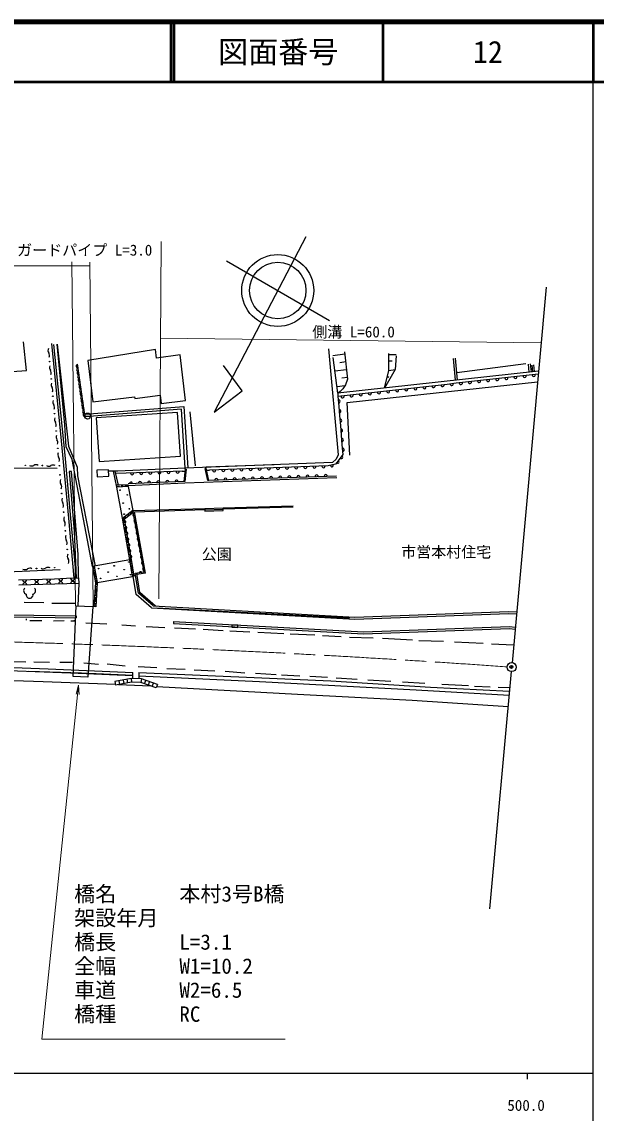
# Model space of a CAD drawing. Units: millimetres, scale not verified. Extents: x 40000 to 680000, y 20000 to 380000.
# Drawn here: x 483984 to 579500, y 198357 to 380000 of the extents above; entities that cross this region are included whole.
import ezdxf
from ezdxf.enums import TextEntityAlignment as Align

# ---------------------------------------------------------------- set-up
doc = ezdxf.new("R2010")
doc.units = ezdxf.units.MM
doc.header["$LTSCALE"] = 1000
doc.header["$PDMODE"] = 32
doc.header["$PDSIZE"] = 500
doc.linetypes.add('CHAIN', pattern=[18.5, 12, -1.5, 3.5, -1.5])
doc.linetypes.add('DASHED', pattern=[7.5, 6, -1.5])
for name, color, linetype, lineweight in [('M-BGD', 7, 'Continuous', 25), ('M-BGD-EXST', 7, 'Continuous', 25), ('M-BMK', 2, 'CHAIN', 13), ('M-BMK-SRVR', 3, 'Continuous', 25), ('M-STR-HTXT', 7, 'Continuous', 13), ('M-STR-STR1', 1, 'Continuous', 25), ('M-TTL', 2, 'Continuous', 140), ('M-TTL-BAND', 7, 'Continuous', 25), ('M-TTL-LINE', 7, 'Continuous', 50)]:
    doc.layers.add(name, color=color, linetype=linetype, lineweight=lineweight)
for name, color, linetype in [('M-BMK-HTXT', 7, 'Continuous'), ('M-OTRS', 6, 'Continuous'), ('M-TTL-TXT', 7, 'Continuous')]:
    doc.layers.add(name, color=color, linetype=linetype)
doc.styles.add('ＭＳ ゴシック', font='')
doc.styles.get('ＭＳ ゴシック').set_extended_font_data('MS Gothic')

# ---------------------------------------------------------------- blocks, each defined once
blk = doc.blocks.new('open_arrow')
at = {"color": 0, "linetype": 'Continuous', "lineweight": -2}
blk.add_lwpolyline([(7.5, 1.25), (0, 0), (7.5, -1.25)], dxfattribs=at)

msp = doc.modelspace()

# ---------------------------------------------------------------- linework, layer by layer
at = {"layer": 'M-BGD'}
for p, q in [((518038, 340205), (535153, 330292)), ((571175, 335832), (565505, 273339)), ((535010, 325574), (536597, 307924)), ((537706, 324694), (535711, 324417)), ((537851, 323399), (536868, 323262)), ((544996, 324648), (546231, 324648)), ((544996, 323570), (545584, 323577)), ((555701, 323985), (556041, 320335)), ((556449, 320380), (556085, 324005)), ((493343, 322415), (493260, 322995)), ((493426, 321835), (493343, 322415)), ((493509, 321256), (493426, 321835)), ((537996, 322103), (536058, 321833)), ((544996, 321971), (546092, 322115)), ((567831, 323055), (556330, 321567)), ((568378, 321707), (568224, 323017)), ((568510, 323065), (568675, 321740)), ((568988, 321775), (568835, 322875)), ((569081, 322890), (569216, 321801)), ((493591, 320676), (493509, 321256)), ((493674, 320096), (493591, 320676)), ((493757, 319516), (493674, 320096)), ((538141, 320808), (537186, 320675)), ((544764, 321012), (545029, 320881)), ((556238, 319833), (554725, 319664)), ((557752, 320003), (556238, 319833)), ((559266, 320172), (557752, 320003)), ((560779, 320342), (559266, 320172)), ((562293, 320511), (560779, 320342)), ((563807, 320681), (562293, 320511)), ((565321, 320850), (563807, 320681)), ((566834, 321020), (565321, 320850)), ((568348, 321189), (566834, 321020)), ((569862, 321359), (568348, 321189)), ((493840, 318936), (493757, 319516)), ((493923, 318356), (493840, 318936)), ((494006, 317776), (493923, 318356)), ((537686, 319429), (536405, 319250)), ((539587, 317968), (538073, 317799)), ((541101, 318138), (539587, 317968)), ((542615, 318307), (541101, 318138)), ((544128, 318477), (542615, 318307)), ((545642, 318646), (544128, 318477)), ((547156, 318816), (545642, 318646)), ((548670, 318986), (547156, 318816)), ((550183, 319155), (548670, 318986)), ((551697, 319325), (550183, 319155)), ((553211, 319494), (551697, 319325)), ((554725, 319664), (553211, 319494)), ((494088, 317196), (494006, 317776)), ((494171, 316616), (494088, 317196)), ((494254, 316036), (494171, 316616)), ((538073, 317799), (536560, 317629)), ((536560, 317629), (536694, 316021)), ((494337, 315456), (494254, 316036)), ((494420, 314877), (494337, 315456)), ((494420, 314877), (494507, 314263)), ((509869, 315001), (496340, 314090)), ((510359, 307727), (509869, 315001)), ((511904, 315096), (512801, 306110)), ((536694, 316021), (536828, 314412)), ((536828, 314412), (536962, 312803)), ((496340, 314090), (496829, 306816)), ((536962, 312803), (537096, 311194)), ((537096, 311194), (537230, 309586)), ((537230, 309586), (537364, 307977)), ((496829, 306816), (510359, 307727)), ((536768, 307174), (536172, 306370)), ((537364, 307977), (536768, 307174)), ((498409, 305439), (496450, 305366)), ((496450, 305366), (496490, 304296)), ((498449, 304369), (498409, 305439)), ((499799, 302568), (499221, 305203)), ((500037, 302880), (499527, 305210)), ((510656, 305212), (509140, 305156)), ((510656, 305212), (511129, 305229)), ((511163, 305542), (510939, 303484)), ((511312, 305525), (511090, 303491)), ((511163, 305540), (511156, 305746)), ((511163, 305542), (511312, 305525)), ((514625, 305684), (514479, 305652)), ((514929, 303635), (514479, 305652)), ((525958, 306275), (514621, 305869)), ((514628, 305673), (514621, 305869)), ((515082, 303634), (514625, 305684)), ((514697, 305361), (515204, 305379)), ((516720, 305435), (515204, 305379)), ((518236, 305491), (516720, 305435)), ((519752, 305547), (518236, 305491)), ((521268, 305603), (519752, 305547)), ((522784, 305659), (521268, 305603)), ((524300, 305715), (522784, 305659)), ((525816, 305771), (524300, 305715)), ((527332, 305827), (525816, 305771)), ((528848, 305883), (527332, 305827)), ((530365, 305939), (528848, 305883)), ((531881, 305995), (530365, 305939)), ((533397, 306051), (531881, 305995)), ((534913, 306107), (533397, 306051)), ((536172, 306370), (534913, 306107)), ((496490, 304296), (498449, 304369)), ((503076, 304932), (499616, 304804)), ((510939, 303484), (501651, 303079)), ((504592, 304988), (503076, 304932)), ((506108, 305044), (504592, 304988)), ((507624, 305100), (506108, 305044)), ((509140, 305156), (507624, 305100)), ((511090, 303491), (510939, 303484)), ((515082, 303634), (514929, 303635)), ((536333, 304396), (515082, 303634)), ((501657, 302964), (499734, 302865)), ((499768, 302709), (500220, 302734)), ((501673, 302664), (499799, 302568)), ((500729, 297399), (499799, 302568)), ((501133, 302784), (501665, 302814)), ((501673, 302664), (501657, 302964)), ((501673, 302664), (502480, 298371)), ((500786, 297065), (502507, 298391)), ((502027, 298211), (502449, 298536)), ((502427, 298651), (514431, 299026)), ((504301, 288414), (502507, 298391)), ((502698, 298459), (514437, 298826)), ((504533, 288252), (502698, 298459)), ((514431, 299026), (517462, 299121)), ((514431, 299026), (514445, 298576)), ((514438, 298776), (517469, 298871)), ((514445, 298576), (517476, 298672)), ((517462, 299121), (529095, 299452)), ((517476, 298672), (517462, 299121)), ((517467, 298921), (529101, 299252)), ((500820, 297280), (501303, 297652)), ((500934, 297090), (501016, 296617)), ((502227, 290496), (501055, 297272)), ((501221, 295435), (501139, 295908)), ((501221, 295435), (501302, 294962)), ((501507, 293780), (501425, 294253)), ((501507, 293780), (501589, 293307)), ((501793, 292125), (501711, 292598)), ((501793, 292125), (501875, 291652)), ((502080, 290470), (501998, 290943)), ((496030, 289382), (495734, 289330)), ((495734, 289330), (496217, 286634)), ((495882, 289356), (495951, 288971)), ((501932, 290445), (496030, 289382)), ((496030, 289382), (496513, 286687)), ((502228, 290493), (501932, 290445)), ((502380, 287697), (501932, 290445)), ((502080, 290469), (502144, 290076)), ((502676, 287745), (502228, 290493)), ((502304, 289095), (502240, 289487)), ((502304, 289095), (502368, 288702)), ((483446, 287130), (485442, 287192)), ((485442, 287192), (487437, 287253)), ((487437, 287253), (489433, 287315)), ((489433, 287315), (491428, 287377)), ((491428, 287377), (493423, 287438)), ((493423, 287438), (493451, 286539)), ((496123, 288008), (496054, 288393)), ((496123, 288008), (496192, 287623)), ((496365, 286660), (496296, 287045)), ((496513, 286687), (502380, 287697)), ((502676, 287745), (502380, 287697)), ((502528, 287721), (502464, 288113)), ((504301, 288414), (502850, 288153)), ((504533, 288252), (503132, 288000)), ((485469, 286292), (483474, 286231)), ((487465, 286354), (485469, 286292)), ((489460, 286415), (487465, 286354)), ((491456, 286477), (489460, 286415)), ((493451, 286539), (491456, 286477)), ((493451, 286539), (493272, 282775)), ((496213, 286705), (495972, 282658)), ((496513, 286687), (496217, 286634)), ((496279, 285279), (496254, 284874)), ((496513, 286687), (496272, 282645)), ((496279, 285279), (496303, 285684)), ((496363, 286696), (496339, 286291)), ((484392, 283389), (487635, 283345)), ((496194, 283862), (496170, 283458)), ((496194, 283862), (496218, 284267)), ((488980, 283240), (492876, 283255)), ((496122, 282651), (496134, 282850)), ((484780, 280436), (484786, 280636)), ((485298, 280383), (487334, 280363)), ((489226, 280315), (491032, 280354)), ((492108, 280325), (492972, 280287)), ((492762, 280230), (492767, 280430)), ((493002, 281143), (492997, 280793)), ((494644, 279979), (498140, 279816)), ((509230, 280195), (509211, 279845)), ((564896, 281531), (566240, 281447)), ((500622, 279625), (502913, 279448)), ((504677, 279365), (507755, 279212)), ((509375, 279150), (512883, 278965)), ((514135, 278904), (517448, 278719)), ((518576, 278637), (521889, 278453)), ((518929, 279605), (518916, 279245)), ((518916, 279245), (519915, 279208)), ((519928, 279568), (518929, 279605)), ((519915, 279208), (519928, 279568)), ((523253, 278401), (527541, 278186)), ((528607, 278135), (532710, 277970)), ((534013, 277878), (537069, 277704)), ((538505, 277591), (542403, 277458)), ((543993, 277406), (548957, 277140)), ((550014, 277047), (554127, 276893)), ((555932, 276811), (560712, 276576)), ((562117, 276493), (565773, 276299)), ((481932, 273532), (484655, 273481)), ((486004, 273494), (488589, 273406)), ((490316, 273418), (492384, 273431)), ((494288, 273305), (496709, 273116)), ((498159, 273153), (501147, 272838)), ((503324, 272711), (506459, 272555)), ((502183, 270695), (502233, 270093)), ((502465, 270688), (502470, 271676)), ((503437, 271706), (503421, 270665)), ((503873, 270655), (503762, 270057)), ((508083, 272391), (511133, 272250)), ((512638, 272161), (516085, 271985)), ((517792, 271906), (521063, 271650)), ((522867, 271570), (526265, 271363)), ((527175, 271315), (530239, 271172)), ((531882, 271076), (534835, 270932)), ((536255, 270820), (539749, 270581)), ((565369, 271846), (561787, 232370)), ((499472, 270177), (499585, 269588)), ((500057, 269678), (505382, 269477)), ((500293, 269723), (500180, 270312)), ((500992, 269856), (500879, 270446)), ((501630, 269978), (501518, 270567)), ((504411, 269825), (504614, 270389)), ((505032, 269602), (505234, 270167)), ((505682, 269369), (505884, 269934)), ((506552, 269695), (506350, 269130)), ((541505, 270501), (545334, 270246)), ((547313, 270166), (550999, 269943)), ((553824, 269751), (558276, 269512)), ((559281, 269416), (561898, 269336)), ((565123, 269136), (563214, 269208))]:
    msp.add_line(p, q, dxfattribs=at)
at = {"layer": 'M-BGD', "linetype": 'DASHED'}
msp.add_line((536550, 318167), (535559, 325546), dxfattribs=at)
at = {"layer": 'M-BGD'}
for points in [[(531208, 344207), (515950, 315023), (520611, 318559), (517550, 322797)], [(471901, 318080), (473348, 318179), (473547, 315436), (479631, 315783), (479105, 321555), (484768, 321955), (484286, 326752)], [(492668, 287415), (491776, 297390), (490570, 310234), (488947, 326451)], [(489236, 326284), (491160, 307889), (492078, 297381), (493001, 287425)], [(495734, 289330), (492369, 307132), (491371, 309290), (491110, 312951), (489858, 326354)], [(489858, 326354), (491739, 309398), (493205, 305884), (493215, 304411), (496153, 289405)], [(537661, 325092), (538172, 320534), (537789, 319596), (537363, 318901), (536923, 318460), (536550, 318167)], [(544285, 319027), (544996, 321971), (544996, 324775)], [(546218, 324415), (546092, 322115), (544285, 319027)], [(569909, 321878), (536550, 318167), (536560, 317629)], [(538554, 307849), (538084, 316642), (569748, 320103)], [(494449, 314673), (510917, 315954), (511577, 305748)], [(511152, 305732), (510514, 315527), (494507, 314263)], [(536597, 307924), (536260, 307201), (535650, 306645), (511126, 305731), (499938, 305220), (498418, 305185)], [(490339, 288770), (473844, 288094), (472233, 305830), (489864, 305705)], [(493423, 287438), (493371, 291351), (492241, 305178), (491875, 305146), (492690, 295216), (493001, 287425)], [(536358, 304097), (511089, 303190), (501667, 302779)], [(501932, 290445), (500729, 297399), (502418, 298701)], [(505546, 282458), (502995, 284684), (502479, 287714)], [(505832, 282793), (503402, 284912), (502850, 288153)], [(506239, 282770), (503634, 285042), (503096, 288197)], [(224283, 281328), (236504, 282176), (244426, 282625), (257104, 283099), (271606, 283476), (285643, 283405), (302099, 283180), (319695, 283019), (344845, 282816), (371326, 282650), (388985, 282518), (407963, 282230), (428846, 282246), (451046, 281821), (475392, 281412), (493002, 281143)], [(224307, 280979), (236526, 281827), (244442, 282276), (257115, 282749), (271610, 283126), (285640, 283055), (302095, 282830), (319692, 282669), (344843, 282466), (371323, 282300), (388981, 282168), (407960, 281880), (428843, 281896), (451040, 281471), (475387, 281062), (492997, 280793)], [(505546, 282458), (539369, 280556), (564896, 281531)], [(505832, 282793), (539372, 280906), (564900, 281881), (566272, 281796)], [(538520, 280740), (525866, 281419), (506343, 282414)], [(509211, 279845), (540800, 278115), (565099, 279008), (566011, 278922)], [(509230, 280195), (540803, 278465), (565109, 279359), (566043, 279270)], [(264325, 274271), (282472, 274441), (299709, 274259), (322418, 274029), (342769, 273778), (379882, 273390), (426251, 273006), (456239, 272679), (474386, 272325), (492071, 271640), (502467, 271213)], [(499561, 269715), (487508, 270153), (466262, 270859), (443587, 271214), (389746, 271639), (314987, 272374), (264390, 272591), (264346, 274271)], [(475257, 272798), (488365, 272307), (502470, 271676)], [(485124, 271921), (493911, 271639), (502449, 271240)], [(506552, 269695), (503873, 270655), (502183, 270695), (499472, 270177)], [(503428, 271134), (523510, 270191), (549573, 268839), (565016, 267951)], [(503437, 271706), (535352, 270288), (551960, 269244), (565075, 268601)], [(506350, 269130), (503762, 270057), (502233, 270093), (499585, 269588)], [(564840, 266013), (548882, 267064), (529818, 268056), (506414, 269310)]]:
    msp.add_lwpolyline(points, dxfattribs=at)
msp.add_lwpolyline([(494952, 323652), (495775, 316733), (502730, 317584), (502772, 317280), (506977, 317857), (507140, 316497), (511226, 316982), (510315, 324593), (506396, 324009), (506199, 325455)], close=True, dxfattribs=at)
for centre, radius in [((526541, 335280), 5984), ((526541, 335280), 4702), ((488599, 323451), 50), ((488872, 320563), 50), ((489145, 317674), 50), ((489419, 314786), 50), ((489692, 311898), 50), ((489965, 309009), 50), ((484566, 306186), 50), ((487402, 306154), 50), ((490238, 306121), 50), ((490320, 304595), 50), ((490623, 301492), 50), ((500323, 302047), 50), ((500676, 302759), 75), ((500676, 302759), 49.5), ((500676, 302759), 24.5), ((500833, 299904), 50), ((501528, 301260), 50), ((490927, 298390), 50), ((501009, 298062), 50), ((501665, 297931), 75), ((501665, 297931), 49.5), ((501665, 297931), 24.5), ((501872, 298941), 50), ((501077, 296263), 75), ((501077, 296263), 49.5), ((501077, 296263), 24.5), ((491230, 295287), 50), ((501364, 294608), 75), ((501364, 294608), 49.5), ((501364, 294608), 24.5), ((501650, 292953), 75), ((501650, 292953), 49.5), ((501650, 292953), 24.5), ((491533, 292184), 50), ((501936, 291298), 75), ((501936, 291298), 49.5), ((501936, 291298), 24.5), ((486425, 289017), 50), ((489443, 289151), 50), ((496753, 289000), 50), ((499338, 289463), 50), ((500999, 288819), 50), ((501783, 290099), 50), ((502192, 289782), 75), ((502192, 289782), 49.5), ((502192, 289782), 24.5), ((496003, 288682), 75), ((496003, 288682), 49.5), ((496003, 288682), 24.5), ((496244, 287334), 75), ((496244, 287334), 49.5), ((496244, 287334), 24.5), ((497075, 287365), 50), ((498347, 288422), 50), ((499793, 287704), 50), ((502048, 287984), 50), ((502416, 288408), 75), ((502416, 288408), 49.5), ((502416, 288408), 24.5), ((496321, 285987), 75), ((496321, 285987), 49.5), ((496321, 285987), 24.5), ((496236, 284571), 75), ((496236, 284571), 49.5), ((496236, 284571), 24.5), ((496152, 283154), 75), ((496152, 283154), 49.5), ((496152, 283154), 24.5)]:
    msp.add_circle(centre, radius, dxfattribs=at)
for centre, radius, start, end in [((489033, 325314), 708, 154.56881, 216.23471), ((487892, 324477), 708, 334.5711, 36.234), ((489306, 322425), 708, 154.56881, 216.23471), ((488165, 321589), 708, 334.5711, 36.234), ((493294, 322704), 293, 96.75721, 279.50244), ((493377, 322124), 293, 96.75833, 279.50298), ((493460, 321544), 293, 96.75532, 279.50433), ((489580, 319537), 708, 154.56881, 216.23471), ((493543, 320965), 293, 96.75721, 279.50244), ((493626, 320385), 293, 96.75833, 279.50298), ((493709, 319805), 293, 96.75532, 279.50433), ((555486, 319706), 257, 176.8656, 15.91249), ((557000, 319876), 257, 176.86799, 15.91234), ((558514, 320045), 257, 176.8656, 15.91249), ((560027, 320215), 257, 176.8669, 15.91368), ((561541, 320384), 257, 176.86747, 15.91062), ((563055, 320554), 257, 176.86472, 15.91361), ((564569, 320723), 257, 176.86778, 15.91255), ((566082, 320893), 257, 176.8656, 15.91249), ((567596, 321062), 257, 176.86799, 15.91234), ((569110, 321232), 257, 176.86747, 15.91062), ((488438, 318700), 708, 334.5711, 36.234), ((493792, 319225), 293, 96.75721, 279.50244), ((493874, 318645), 293, 96.75833, 279.50298), ((493957, 318065), 293, 96.75559, 279.50406), ((538835, 317841), 257, 176.86659, 15.91174), ((540349, 318011), 257, 176.8656, 15.91249), ((541863, 318180), 257, 176.86778, 15.91255), ((543376, 318350), 257, 176.86581, 15.91228), ((544890, 318519), 257, 176.86778, 15.91255), ((546404, 318689), 257, 176.86768, 15.91041), ((547917, 318858), 257, 176.8656, 15.91249), ((549431, 319028), 257, 176.8669, 15.91368), ((550945, 319197), 257, 176.8656, 15.91249), ((552459, 319367), 257, 176.86778, 15.91255), ((553972, 319537), 257, 176.86747, 15.91062), ((489853, 316649), 708, 154.56881, 216.23471), ((488711, 315812), 708, 334.5711, 36.234), ((494040, 317485), 293, 96.75721, 279.50244), ((494123, 316905), 293, 96.75833, 279.50298), ((494206, 316325), 293, 96.75559, 279.50406), ((536656, 316827), 271, 268.53733, 100.99066), ((537321, 317672), 257, 176.86778, 15.91255), ((494289, 315745), 293, 96.75721, 279.50244), ((494371, 315166), 293, 96.75833, 279.50298), ((494454, 314586), 293, 96.75559, 279.50406), ((536790, 315219), 271, 268.53733, 100.99066), ((490126, 313760), 708, 154.56881, 216.23471), ((488984, 312924), 708, 334.5711, 36.234), ((536924, 313610), 271, 268.53822, 100.98959), ((490399, 310872), 708, 154.5711, 216.234), ((537058, 312001), 271, 268.53733, 100.99066), ((537192, 310393), 271, 268.53822, 100.98959), ((489258, 310035), 708, 334.56881, 36.23471), ((537326, 308784), 271, 268.53802, 100.98767), ((490672, 307983), 708, 154.5711, 216.234), ((489531, 307147), 708, 334.56881, 36.23471), ((537149, 307514), 196, 201.55146, 85.31851), ((485636, 306752), 678, 237.83688, 300.84746), ((486332, 305588), 678, 57.83389, 120.85046), ((488472, 306720), 678, 237.83688, 300.84746), ((489168, 305555), 678, 57.8343, 120.85006), ((509899, 305140), 257, 172.36349, 11.86134), ((515964, 305364), 257, 172.36161, 11.86322), ((517480, 305420), 256, 172.36262, 11.86456), ((518996, 305476), 257, 172.36366, 11.86344), ((520512, 305532), 257, 172.36342, 11.86141), ((522028, 305588), 257, 172.36342, 11.86141), ((523544, 305644), 257, 172.36154, 11.86329), ((525060, 305700), 257, 172.36154, 11.86329), ((526576, 305755), 257, 172.36154, 11.86329), ((528092, 305811), 257, 172.36373, 11.86337), ((529608, 305867), 257, 172.36373, 11.86337), ((531124, 305923), 257, 172.36349, 11.86134), ((532640, 305979), 257, 172.36349, 11.86134), ((534156, 306035), 257, 172.36161, 11.86322), ((535558, 306167), 227, 172.96413, 30.69708), ((536554, 306710), 196, 201.55146, 85.31851), ((491140, 303501), 809, 156.79977, 214.36671), ((502128, 303143), 257, 352.74897, 192.25072), ((502319, 304861), 257, 172.36154, 11.86329), ((503644, 303209), 257, 352.74897, 192.25072), ((503835, 304917), 257, 172.36154, 11.86329), ((505159, 303275), 257, 352.74882, 192.24861), ((505351, 304972), 257, 172.36366, 11.86344), ((506675, 303341), 257, 352.74889, 192.24854), ((506867, 305028), 257, 172.36373, 11.86337), ((508190, 303408), 257, 352.75092, 192.24877), ((508383, 305084), 257, 172.36349, 11.86134), ((509706, 303474), 257, 352.75092, 192.24877), ((516345, 303723), 257, 352.30433, 191.80594), ((517862, 303777), 256, 352.30299, 191.80493), ((519378, 303831), 257, 352.30411, 191.80389), ((520894, 303886), 257, 352.30614, 191.80412), ((522410, 303940), 257, 352.30614, 191.80412), ((523926, 303995), 257, 352.30426, 191.806), ((525442, 304049), 257, 352.30426, 191.806), ((526958, 304103), 257, 352.30426, 191.806), ((528474, 304158), 257, 352.30418, 191.80382), ((529990, 304212), 257, 352.30418, 191.80382), ((531506, 304267), 257, 352.30621, 191.80405), ((533023, 304321), 257, 352.30621, 191.80405), ((534539, 304375), 257, 352.30433, 191.80594), ((489804, 302587), 809, 336.79931, 34.36849), ((491443, 300398), 809, 156.79977, 214.36671), ((490107, 299484), 809, 336.79917, 34.36878), ((502616, 297896), 170, 106.99821, 273.39051), ((491747, 297295), 809, 156.80206, 214.36575), ((490410, 296381), 809, 336.79917, 34.36878), ((501125, 296785), 164, 284.82784, 94.8034), ((502796, 296898), 170, 106.99746, 273.39224), ((492050, 294192), 809, 156.80206, 214.36575), ((501292, 295817), 164, 284.82784, 94.8034), ((501460, 294849), 164, 284.82751, 94.80273), ((502975, 295901), 170, 106.99746, 273.39224), ((503155, 294903), 170, 106.99821, 273.39051), ((490714, 293278), 809, 336.7989, 34.36905), ((501627, 293881), 164, 284.82751, 94.80273), ((501795, 292913), 164, 284.8294, 94.80184), ((503334, 293905), 170, 106.99746, 273.39224), ((503514, 292907), 170, 106.99746, 273.39224), ((492353, 291089), 809, 156.80206, 214.36575), ((491017, 290176), 809, 336.7989, 34.36905), ((501962, 291945), 164, 284.8294, 94.80184), ((502130, 290977), 164, 284.82751, 94.80273), ((503693, 291910), 170, 106.99861, 273.39149), ((503872, 290912), 170, 106.99787, 273.39322), ((484510, 289595), 763, 242.88781, 302.22148), ((485323, 288304), 763, 62.88716, 122.22363), ((487527, 289730), 763, 242.88781, 302.22148), ((488341, 288439), 763, 62.88744, 122.22329), ((504052, 289914), 170, 106.99787, 273.39322), ((504231, 288916), 170, 106.99861, 273.39149), ((484445, 287135), 334, 177.25869, 6.27536), ((486440, 287196), 334, 177.25788, 6.27622), ((488436, 287258), 334, 177.26037, 6.2754), ((490431, 287320), 334, 177.25874, 6.27531), ((492426, 287381), 334, 177.25869, 6.27536), ((503710, 288243), 214, 27.54012, 172.84959), ((484471, 286288), 334, 357.25869, 186.27536), ((486466, 286349), 334, 357.25797, 186.27785), ((488462, 286411), 334, 357.26037, 186.2754), ((490457, 286472), 334, 357.25788, 186.27622), ((492453, 286534), 334, 357.25878, 186.27699)]:
    msp.add_arc(centre, radius, start, end, dxfattribs=at)
at = {"layer": 'M-BGD-EXST'}
msp.add_line((494407, 314388), (495407, 314388), dxfattribs=at)
msp.add_circle((494907, 314388), 500, dxfattribs=at)
for centre, radius, start, end in [((484851, 285317), 576, 130.6006, 257.47189), ((485701, 285317), 576, 282.52811, 49.3994), ((485276, 284620), 566, 166.31445, 13.68555)]:
    msp.add_arc(centre, radius, start, end, dxfattribs=at)
at = {"layer": 'M-BMK'}
msp.add_arc((420799, -1769091), 2046801, 85.96879, 88.72545, dxfattribs=at)
at = {"layer": 'M-BMK-SRVR'}
msp.add_circle((565437, 272593), 750, dxfattribs=at)
at = {"layer": 'M-OTRS'}
msp.add_point((565401, 272642), dxfattribs=at)
at = {"layer": 'M-STR-HTXT'}
for p, q in [((506785, 283986), (507131, 343438)), ((492281, 340055), (492881, 282801)), ((495273, 340023), (495832, 282631)), ((221380, 339386), (495279, 339386)), ((570334, 326566), (507038, 327359)), ((495795, 282665), (496272, 282645))]:
    msp.add_line(p, q, dxfattribs=at)
msp.add_lwpolyline([(493409, 269575), (487299, 210694), (527792, 210694)], dxfattribs=at)
at = {"layer": 'M-STR-STR1'}
for p, q in [((492502, 271049), (493036, 282785)), ((493036, 282785), (495795, 282665)), ((495795, 282665), (494969, 270949)), ((494969, 270949), (492502, 271049))]:
    msp.add_line(p, q, dxfattribs=at)
at = {"layer": 'M-TTL'}
msp.add_line((680000, 380000), (40000, 380000), dxfattribs=at)
at = {"layer": 'M-TTL-BAND'}
for p, q in [((579000, 20000), (579000, 370000)), ((40000, 205000), (579000, 205000)), ((568000, 205000), (568000, 204000))]:
    msp.add_line(p, q, dxfattribs=at)
at = {"layer": 'M-TTL-LINE'}
for p, q in [((508747, 380000), (508747, 370000)), ((509247, 380000), (509247, 370000)), ((543997, 380000), (543997, 370000)), ((579000, 380000), (579000, 370000)), ((40000, 370000), (680000, 370000))]:
    msp.add_line(p, q, dxfattribs=at)

# ---------------------------------------------------------------- block references
at = {"layer": 'M-STR-HTXT', "xscale": 200, "yscale": 200, "rotation": 264.1}
msp.add_blockref('open_arrow', (493409, 269575), dxfattribs=at)

# ---------------------------------------------------------------- texts
at = {"layer": 'M-BMK-HTXT', "style": 'ＭＳ ゴシック'}
for s, p in [('公園', (516401, 291400)), ('市営本村住宅', (554562, 291764))]:
    msp.add_text(s, height=1833, dxfattribs=at).set_placement(p, align=Align.MIDDLE_CENTER)
at = {"layer": 'M-STR-HTXT', "style": 'ＭＳ ゴシック'}
for s, p in [('ガードパイプ L=3.0', (494434, 342005)), ('側溝 L=60.0', (539152, 328390))]:
    msp.add_text(s, height=1833, dxfattribs=at).set_placement(p, align=Align.MIDDLE_CENTER)
for s, p in [('橋名\u3000\u3000\u3000本村3号B橋', (492685, 236129)), ('架設年月\u3000', (492685, 232129)), ('橋長\u3000\u3000\u3000L=3.1', (492685, 228129)), ('全幅\u3000\u3000\u3000W1=10.2', (492685, 224129)), ('車道\u3000\u3000\u3000W2=6.5', (492685, 220129)), ('橋種\u3000\u3000\u3000RC', (492685, 216129))]:
    msp.add_text(s, height=2566, dxfattribs=at).set_placement(p, align=Align.TOP_LEFT)
at = {"layer": 'M-TTL-BAND', "style": 'ＭＳ ゴシック'}
msp.add_text('500.0', height=1833, dxfattribs=at).set_placement((567844, 198195), align=Align.BOTTOM_CENTER)
at = {"layer": 'M-TTL-TXT', "style": 'ＭＳ ゴシック'}
for s, p in [('図面番号', (526622, 375000)), ('12', (561497, 375000))]:
    msp.add_text(s, height=3666, dxfattribs=at).set_placement(p, align=Align.MIDDLE_CENTER)

doc.saveas('drawing.dxf')
